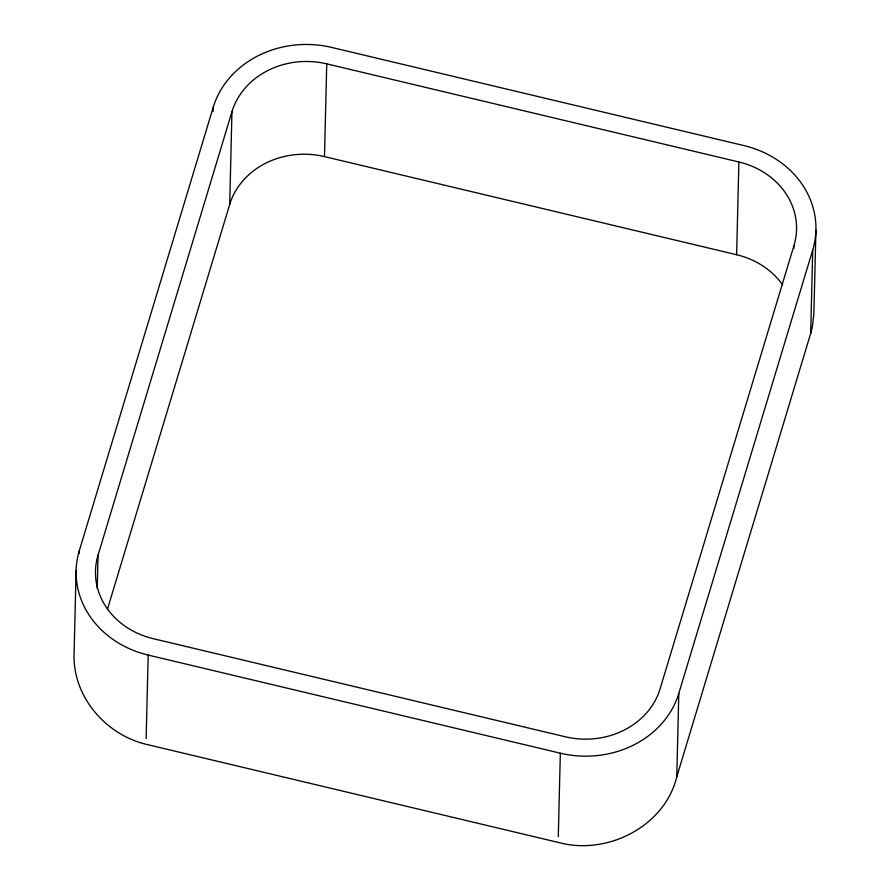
<?xml version="1.0" encoding="UTF-8"?>
<svg xmlns="http://www.w3.org/2000/svg" width="890" height="890" viewBox="0 0 890 890"><rect width="100%" height="100%" fill="white"/><g stroke="black" fill="none" stroke-linecap="round" stroke-linejoin="round"><path stroke-width="1.33" d="M76.117 570.446L74.07 653.916C72.657 697.048 106.366 735.496 147.651 744.663L559.554 842.73C607.581 855.346 664.73 826.387 676.767 776.859L810.679 333.45L812.336 326.942L813.883 313.658L815.93 230.187M79.254 553.402L79.321 550.665L213.233 107.245A96.899 85.084 1.4 0 1 331.703 47.437L743.851 145.56A96.899 85.084 1.4 0 1 812.726 249.979L810.679 333.45M97.244 588.346L98.056 555.115L231.967 111.706A77.519 68.063 1.4 0 1 326.741 63.858L738.889 161.98A77.519 68.063 1.4 0 1 793.991 245.518L793.924 248.288M146.149 738.544L148.185 655.073A96.899 85.084 1.4 0 1 79.321 550.665M213.133 111.35L213.233 107.245M107.412 609.372L229.698 204.455L231.967 111.706M229.698 204.455A77.519 68.063 1.4 0 1 324.483 156.607L326.741 63.858M558.297 836.667L560.333 753.196A96.899 85.084 1.4 0 0 678.803 693.388L812.726 249.979M676.767 776.859L678.803 693.388M782.544 284.744A77.519 68.063 1.4 0 0 736.631 254.729L738.889 161.98M793.991 245.518L660.069 688.927A77.519 68.063 1.4 0 1 565.295 736.775L153.147 638.653A77.519 68.063 1.4 0 1 98.056 555.115M324.483 156.607L736.631 254.729M148.185 655.073L560.333 753.196"/></g></svg>
